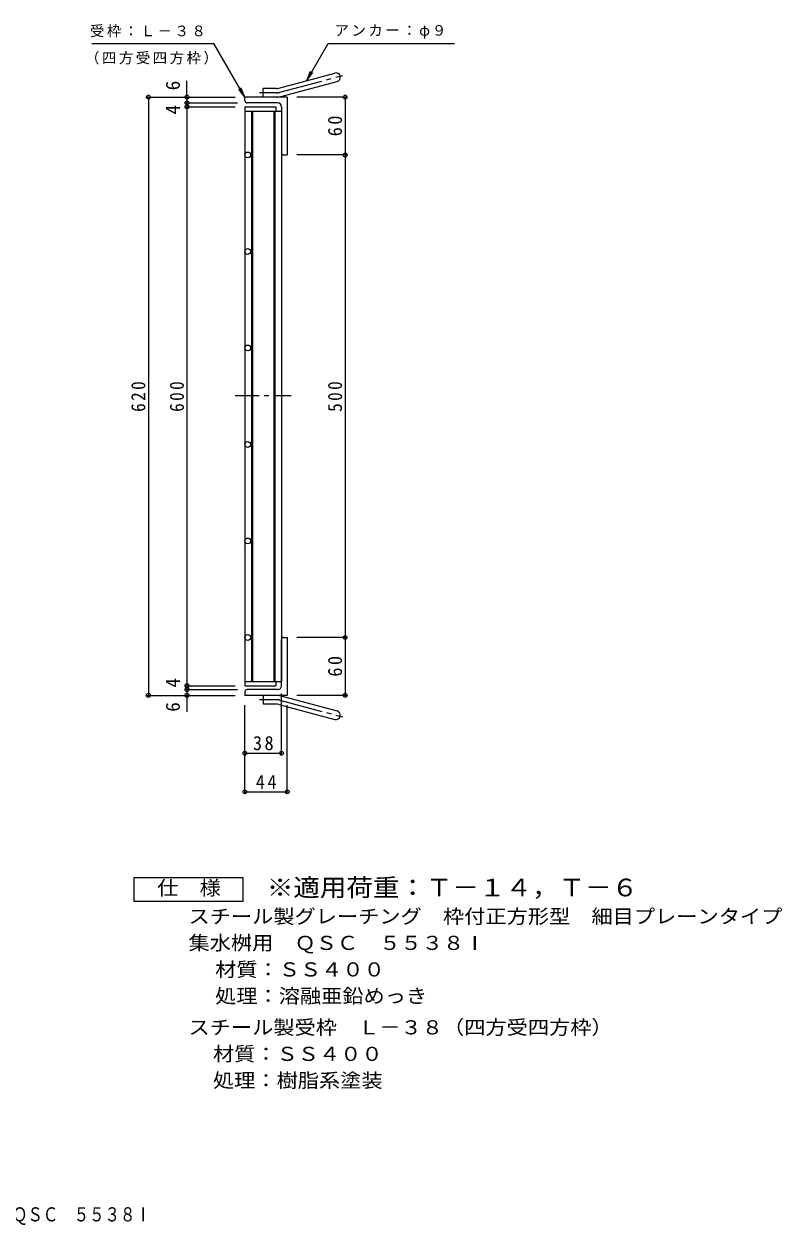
# Model space of a CAD drawing. Units: millimetres at full size, sheet at 1:5. Extents: x -760 to 872, y -685 to 673.
# Drawn here: x 86 to 872, y -685 to 560 of the extents above; entities that cross this region are included whole.
import ezdxf
from ezdxf.enums import TextEntityAlignment as Align

# ---------------------------------------------------------------- set-up
doc = ezdxf.new("R2010")
doc.units = ezdxf.units.MM
doc.header["$LTSCALE"] = 5
doc.header["$PDMODE"] = 32
doc.header["$PDSIZE"] = 4
doc.linetypes.add('CHAIN1', pattern=[8, 5, -1, 1, -1])
doc.linetypes.add('CHAIN2', pattern=[12, 9, -1, 1, -1])
for name, color, linetype, lineweight in [('E-1', 2, 'Continuous', 9), ('E-2', 3, 'Continuous', 9), ('E-4', 7, 'Continuous', 9), ('E-5', 7, 'Continuous', 9), ('F-4_F-4ﾚｲﾔ', 2, 'Continuous', 9)]:
    doc.layers.add(name, color=color, linetype=linetype, lineweight=lineweight)
doc.layers.add('F-5_F-5ﾚｲﾔ', color=2, linetype='Continuous')
doc.styles.add('ＭＳ ゴシック', font='')
doc.styles.get('ＭＳ ゴシック').set_extended_font_data('MS Gothic')

msp = doc.modelspace()

# ---------------------------------------------------------------- linework, layer by layer
at = {"layer": 'E-1'}
for p, q in [((349.988, 493.247), (408.178, 508.839)), ((352.317, 484.554), (410.508, 500.146)), ((333.843, 483.94), (333.843, 492.94)), ((347.658, 492.94), (333.843, 492.94)), ((314.843, 480.44), (314.843, 483.94)), ((358.843, 483.94), (314.843, 483.94)), ((348.843, 477.94), (317.343, 477.94)), ((352.843, 473.94), (352.843, 426.44)), ((358.843, 483.94), (358.843, 423.94)), ((355.343, 423.94), (358.843, 423.94)), ((352.843, -126.06), (352.843, -78.56)), ((355.343, -76.06), (358.843, -76.06)), ((358.843, -76.06), (358.843, -136.06)), ((314.843, -132.56), (314.843, -136.06)), ((358.843, -136.06), (314.843, -136.06)), ((348.843, -130.06), (317.343, -130.06)), ((333.843, -136.06), (333.843, -145.06)), ((352.317, -136.673), (410.508, -152.266)), ((347.658, -145.06), (333.843, -145.06)), ((349.988, -145.367), (408.178, -160.959))]:
    msp.add_line(p, q, dxfattribs=at)
at = {"layer": 'E-1', "linetype": 'CHAIN2'}
for p, q in [((351.152, 488.9), (416.319, 506.362)), ((347.658, 488.44), (330.038, 488.44)), ((347.658, -140.56), (330.038, -140.56)), ((351.152, -141.02), (416.319, -158.481))]:
    msp.add_line(p, q, dxfattribs=at)
at = {"layer": 'E-1'}
for centre, radius, start, end in [((409.343, 504.492), 4.5, 285.00014, 104.99991), ((347.658, 501.94), 9, 270, 285.00002), ((317.343, 480.44), 2.5, 180, 270), ((347.658, 501.94), 18, 270, 285), ((348.843, 473.94), 4, 0, 90), ((355.343, 426.44), 2.5, 180, 270), ((355.343, -78.56), 2.5, 90, 180), ((317.343, -132.56), 2.5, 90, 180), ((347.658, -154.06), 18, 75, 90), ((348.843, -126.06), 4, 270, 0), ((347.658, -154.06), 9, 74.99998, 90), ((409.343, -156.612), 4.5, 255.00009, 74.99986)]:
    msp.add_arc(centre, radius, start, end, dxfattribs=at)
at = {"layer": 'E-1', "linetype": 'CHAIN2'}
for centre, start, end in [((347.658, 501.94), 270, 284.99995), ((347.658, -154.06), 75.00005, 90)]:
    msp.add_arc(centre, 13.5, start, end, dxfattribs=at)
at = {"layer": 'E-2'}
for p, q in [((314.843, 473.94), (346.843, 473.94)), ((314.843, 473.94), (314.843, -126.06)), ((346.843, 473.94), (346.843, 469.44)), ((314.843, 469.44), (352.843, 469.44)), ((321.843, 469.44), (321.843, -121.56)), ((322.843, 469.44), (322.843, -121.56)), ((344.843, 469.44), (344.843, -121.56)), ((345.843, 469.44), (345.843, -121.56)), ((352.843, 469.44), (352.843, -121.56)), ((314.843, -121.56), (352.843, -121.56)), ((346.843, -121.56), (346.843, -126.06)), ((314.843, -126.06), (346.843, -126.06))]:
    msp.add_line(p, q, dxfattribs=at)
at = {"layer": 'E-2', "linetype": 'CHAIN1'}
msp.add_line((304.843, 174.69), (362.843, 174.69), dxfattribs=at)
at = {"layer": 'E-2'}
for centre in [(317.843, 423.94), (317.843, 323.94), (317.843, 223.94), (317.843, 123.94), (317.843, 23.94), (317.843, -76.06)]:
    msp.add_circle(centre, 3, dxfattribs=at)
at = {"layer": 'E-4'}
for p, q in [((254.843, 483.94), (254.843, 500.94)), ((213.343, 483.94), (304.843, 483.94)), ((214.843, 483.94), (214.843, -136.06)), ((253.343, 477.94), (307.343, 477.94)), ((253.343, 473.94), (304.843, 473.94)), ((254.843, 483.94), (254.843, 477.94)), ((254.843, 477.94), (254.843, 473.94)), ((254.843, 473.94), (254.843, -126.06)), ((420.343, 483.94), (368.843, 483.94)), ((418.843, 483.94), (418.843, 423.94)), ((420.343, 423.94), (368.843, 423.94)), ((418.843, 423.94), (418.843, -76.06)), ((420.343, -76.06), (368.843, -76.06)), ((418.843, -76.06), (418.843, -136.06)), ((213.343, -136.06), (304.843, -136.06)), ((253.343, -126.06), (304.843, -126.06)), ((253.343, -130.06), (307.343, -130.06)), ((254.843, -126.06), (254.843, -130.06)), ((254.843, -130.06), (254.843, -136.06)), ((254.843, -136.06), (254.843, -153.06)), ((352.843, -197.56), (352.843, -134.06)), ((420.343, -136.06), (368.843, -136.06)), ((314.843, -237.56), (314.843, -146.06)), ((358.843, -237.56), (358.843, -146.06)), ((314.843, -196.06), (352.843, -196.06)), ((314.843, -236.06), (358.843, -236.06))]:
    msp.add_line(p, q, dxfattribs=at)
for p in [(214.843, 483.94), (254.843, 483.94), (418.843, 483.94), (254.843, 477.94), (254.843, 473.94), (418.843, 423.94), (418.843, -76.06), (254.843, -126.06), (214.843, -136.06), (254.843, -130.06), (254.843, -136.06), (418.843, -136.06), (314.843, -196.06), (352.843, -196.06), (314.843, -236.06), (358.843, -236.06)]:
    msp.add_point(p, dxfattribs=at)
at = {"layer": 'E-5'}
for p, q in [((156.15, 539.502), (282.765, 539.502)), ((314.843, 483.94), (282.765, 539.502)), ((379.083, 501.043), (401.287, 539.502)), ((401.287, 539.502), (532.226, 539.502)), ((379.083, 501.043), (383.069, 510.667)), ((379.083, 501.043), (385.424, 509.307)), ((314.843, 483.94), (308.502, 492.204)), ((314.843, 483.94), (310.857, 493.564))]:
    msp.add_line(p, q, dxfattribs=at)
at = {"layer": 'F-4_F-4ﾚｲﾔ'}
msp.add_lwpolyline([(200.171, -349.864), (200.171, -324.864), (312.671, -324.864), (312.671, -349.864)], close=True, dxfattribs=at)

# ---------------------------------------------------------------- texts
at = {"layer": 'E-4', "color": 2, "style": 'ＭＳ ゴシック'}
for s, p in [('6', (251.843, 490.94)), ('4', (251.843, 465.94)), ('4', (251.843, -128.06)), ('6', (251.843, -153.06))]:
    msp.add_text(s, height=14.66, rotation=90, dxfattribs=at).set_placement(p, align=Align.BOTTOM_LEFT)
at = {"layer": 'E-4', "color": 2, "char_height": 14.66, "attachment_point": 7, "rotation": 90, "style": 'ＭＳ ゴシック'}
for s, insert in [('\\T1.27;\\W0.95;60', (415.843, 443.315)), ('\\T1.27;\\W0.9;620', (211.843, 157.69)), ('\\T1.27;\\W0.9;600', (251.843, 157.69)), ('\\T1.27;\\W0.9;500', (415.843, 157.69)), ('\\T1.27;\\W0.95;60', (415.843, -116.685))]:
    msp.add_mtext(s, dxfattribs=dict(at, insert=insert))
at = {"layer": 'E-4', "color": 2, "char_height": 14.66, "attachment_point": 7, "style": 'ＭＳ ゴシック'}
for s, insert in [('\\T1.27;\\W0.95;38', (323.218, -193.06)), ('\\T1.27;\\W0.95;44', (326.218, -233.06))]:
    msp.add_mtext(s, dxfattribs=dict(at, insert=insert))
at = {"layer": 'E-5', "char_height": 11, "attachment_point": 7, "style": 'ＭＳ ゴシック'}
for s, insert in [('\\T1.17;受枠：Ｌ－３８', (154.159, 545.816)), ('\\T1.17;アンカー：φ９', (407.817, 544.615)), ('\\T1.17;（四方受四方枠）', (149.071, 517.63))]:
    msp.add_mtext(s, dxfattribs=dict(at, insert=insert))
at = {"layer": 'F-4_F-4ﾚｲﾔ', "style": 'ＭＳ ゴシック', "width": 1.1}
for s, p in [('仕\u3000様', (223.921, -347.364)), ('スチール製グレーチング\u3000枠付正方形型\u3000細目プレーンタイプ', (256.421, -376.824)), ('集水桝用\u3000ＱＳＣ\u3000５５３８Ⅰ', (256.421, -404.325)), ('材質：ＳＳ４００', (284.027, -431.823)), ('処理：溶融亜鉛めっき', (284.027, -459.324)), ('スチール製受枠\u3000Ｌ－３８（四方受四方枠）', (256.421, -491.824)), ('材質：ＳＳ４００', (281.777, -519.324)), ('処理：樹脂系塗装', (281.777, -546.824))]:
    msp.add_text(s, height=14.66, dxfattribs=at).set_placement(p, align=Align.BOTTOM_LEFT)
at = {"layer": 'F-5_F-5ﾚｲﾔ', "color": 3, "style": 'ＭＳ ゴシック', "width": 1.1}
msp.add_text('※適用荷重：Ｔ－１４，Ｔ－６', height=18.33, dxfattribs=at).set_placement((337.671, -349.864), align=Align.BOTTOM_LEFT)
at = {"layer": 'F-5_F-5ﾚｲﾔ', "style": 'ＭＳ ゴシック', "width": 0.8}
msp.add_text('スチール製グレーチング\u3000枠付正方形型\u3000細目プレーンタイプ\u3000集水桝用\u3000ＱＳＣ\u3000５５３８Ⅰ', height=14.66, dxfattribs=at).set_placement((-470.5, -685.652), align=Align.BOTTOM_LEFT)

doc.saveas('drawing.dxf')
